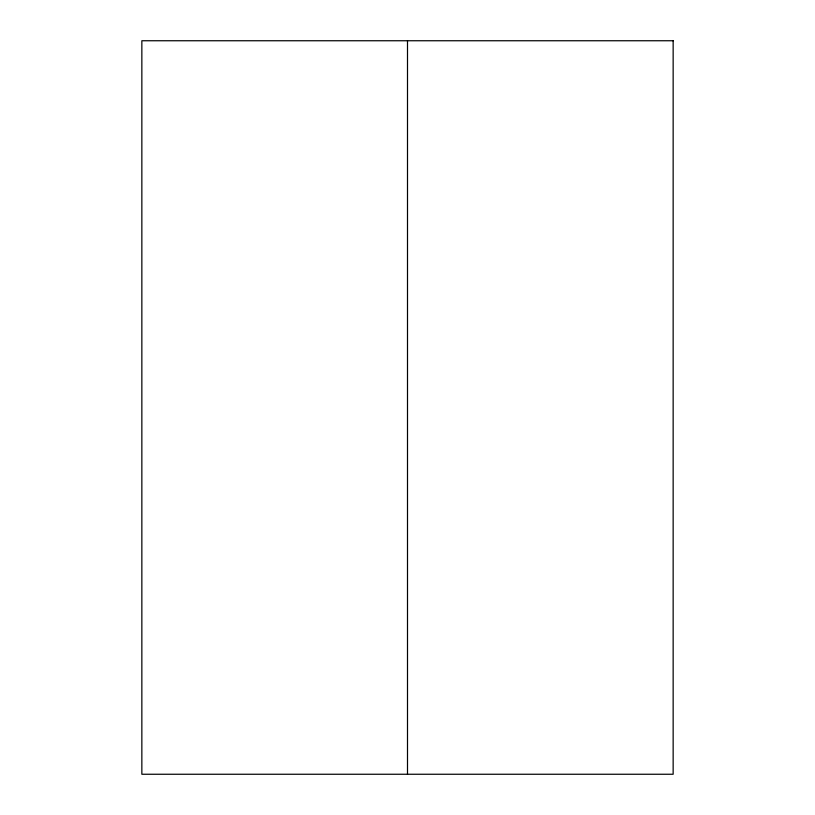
<?xml version="1.0" encoding="UTF-8"?>
<svg xmlns="http://www.w3.org/2000/svg" width="815" height="815" viewBox="0 0 815 815"><rect width="100%" height="100%" fill="white"/><g stroke="black" fill="none" stroke-linecap="round" stroke-linejoin="round"><path stroke-width="1.22" d="M407.5 40.75L407.5 774.25M673.149 40.75L141.851 40.75L141.851 774.25L673.149 774.25L673.149 40.75"/></g></svg>
